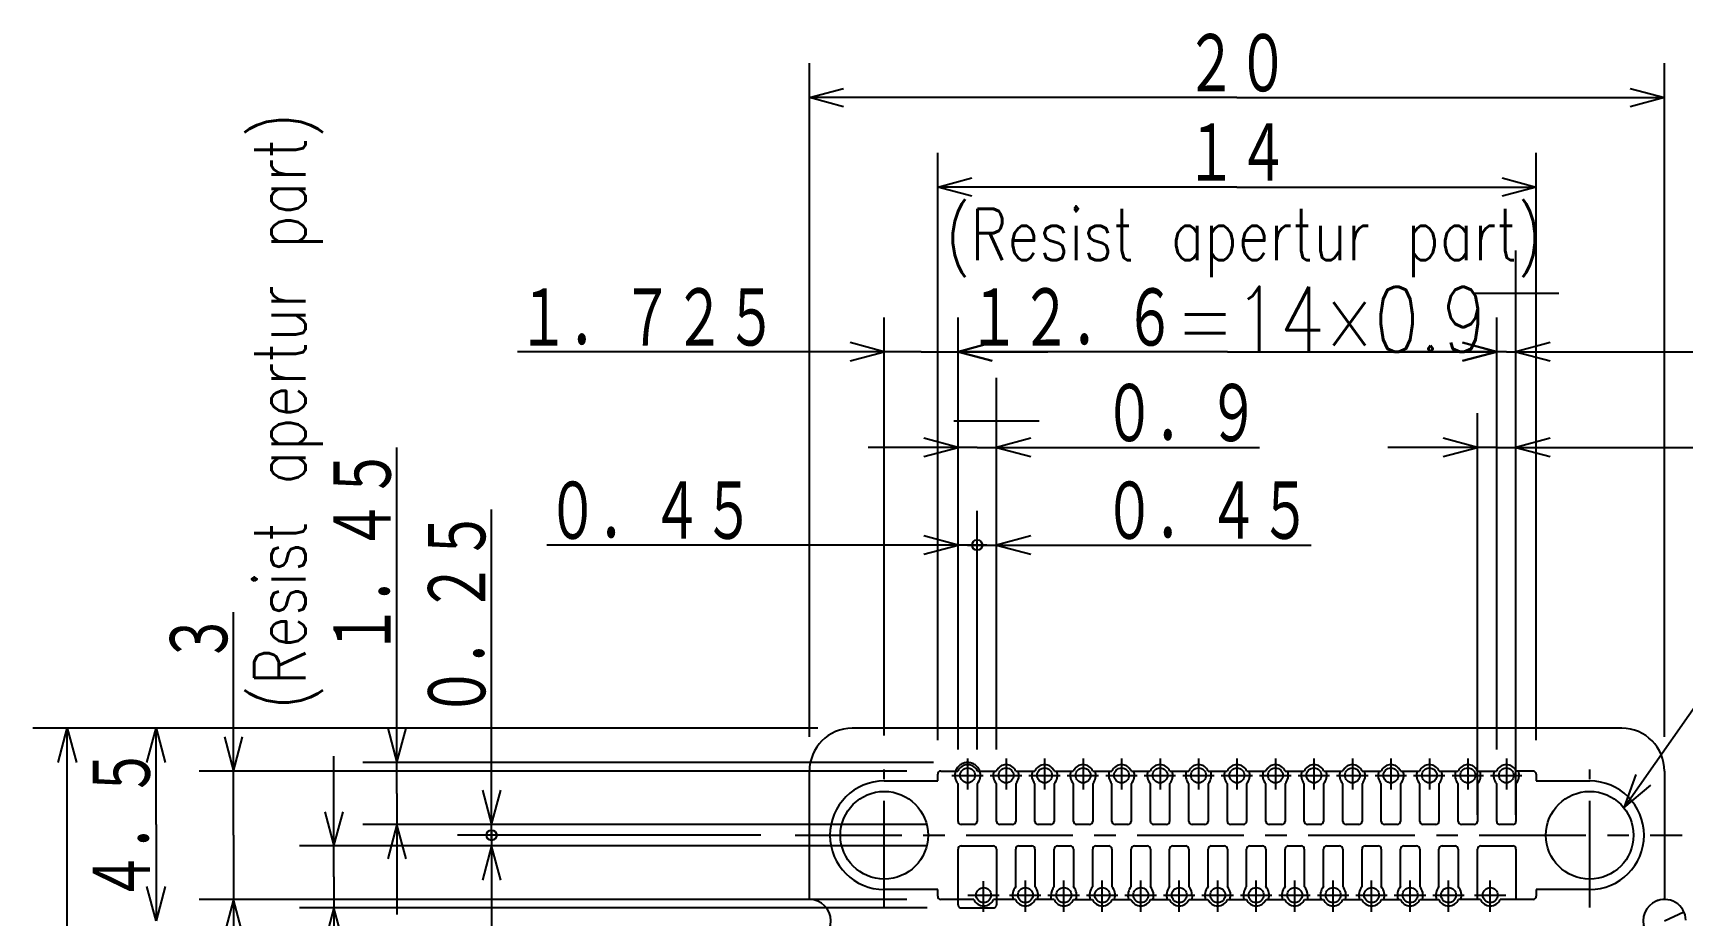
# Model space of a CAD drawing. Extents: x 6.7 to 65.9, y -16 to 38.7.
# Drawn here: x 7.37 to 45.97, y 18.04 to 38.68 of the extents above; entities that cross this region are included whole.
import ezdxf
from ezdxf.enums import TextEntityAlignment as Align

# ---------------------------------------------------------------- set-up
doc = ezdxf.new("R2010")
doc.units = 0
doc.header["$LTSCALE"] = 0.4
doc.header["$PDMODE"] = 2
doc.linetypes.add('CENTER', pattern=[10, 6.25, -1.25, 1.25, -1.25])
doc.linetypes.add('DASHED', pattern=[3.75, 2.5, -1.25])
for name, color, linetype in [('1', 7, 'CONTINUOUS'), ('200', 4, 'CENTER'), ('4', 1, 'CONTINUOUS'), ('5', 3, 'CONTINUOUS'), ('7', 2, 'CONTINUOUS')]:
    doc.layers.add(name, color=color, linetype=linetype)
doc.styles.add('CSTEXT', font='TXT', dxfattribs={"bigfont": 'BIGFONT'})

msp = doc.modelspace()

# ---------------------------------------------------------------- linework, layer by layer
at = {"layer": '1'}
for p, q in [((44.533133, 22.427254), (26.533133, 22.427254)), ((25.533133, 18.427254), (25.533133, 21.427254)), ((45.533133, 21.427254), (45.533133, 18.427254))]:
    msp.add_line(p, q, dxfattribs=at)
for centre, radius, start, end in [((26.533133, 21.427254), 1, 90, 180), ((44.533133, 21.427254), 1, 0, 90), ((25.533133, 17.927254), 0.5, 270, 450), ((45.533133, 17.927254), 0.5, 90, 270)]:
    msp.add_arc(centre, radius, start, end, dxfattribs=at)
at = {"layer": '200', "linetype": 'CONTINUOUS'}
for p, q in [((25.533133, 22.227254), (25.533133, 37.972959)), ((45.533133, 22.227254), (45.533133, 37.972959)), ((25.533133, 37.172959), (26.333133, 37.387319)), ((35.533133, 37.172959), (25.533133, 37.172959)), ((26.333133, 36.9586), (25.533133, 37.172959)), ((35.533133, 37.172959), (45.533133, 37.172959)), ((44.733133, 37.387319), (45.533133, 37.172959)), ((45.533133, 37.172959), (44.733133, 36.9586)), ((28.533133, 22.152254), (28.533133, 35.880595)), ((42.533133, 22.152254), (42.533133, 35.880595)), ((28.533133, 35.080595), (29.333133, 35.294954)), ((41.733133, 35.294954), (42.533133, 35.080595)), ((35.533133, 35.080595), (28.533133, 35.080595)), ((29.333133, 34.866236), (28.533133, 35.080595)), ((35.533133, 35.080595), (42.533133, 35.080595)), ((42.533133, 35.080595), (41.733133, 34.866236)), ((27.283133, 22.262868), (27.283133, 32.028743)), ((29.008133, 21.928824), (29.008133, 32.028743)), ((29.008133, 21.928824), (29.008133, 32.028743)), ((41.608133, 21.928824), (41.608133, 32.028743)), ((41.608133, 21.928824), (41.608133, 32.028743)), ((42.058133, 21.928824), (42.058133, 32.028743)), ((27.283133, 31.228743), (26.483133, 31.443102)), ((29.808133, 31.443102), (29.008133, 31.228743)), ((29.008133, 31.228743), (29.808133, 31.443102)), ((40.808133, 31.443102), (41.608133, 31.228743)), ((41.608133, 31.228743), (40.808133, 31.443102)), ((42.858133, 31.443102), (42.058133, 31.228743)), ((27.283133, 31.228743), (18.703133, 31.228743)), ((26.483133, 31.014383), (27.283133, 31.228743)), ((28.145633, 31.228743), (27.283133, 31.228743)), ((28.145633, 31.228743), (29.008133, 31.228743)), ((29.008133, 31.228743), (31.108133, 31.228743)), ((29.008133, 31.228743), (29.808133, 31.014383)), ((35.308133, 31.228743), (29.008133, 31.228743)), ((29.808133, 31.014383), (29.008133, 31.228743)), ((35.308133, 31.228743), (41.608133, 31.228743)), ((41.608133, 31.228743), (39.508133, 31.228743)), ((41.608133, 31.228743), (40.808133, 31.014383)), ((40.808133, 31.014383), (41.608133, 31.228743)), ((41.833133, 31.228743), (41.608133, 31.228743)), ((41.833133, 31.228743), (42.058133, 31.228743)), ((42.058133, 31.228743), (51.631553, 31.228743)), ((42.058133, 31.228743), (42.858133, 31.014383)), ((29.008133, 21.928824), (29.008133, 29.793717)), ((29.908133, 21.928824), (29.908133, 29.793717)), ((41.158133, 20.402254), (41.158133, 29.793717)), ((42.058133, 20.402254), (42.058133, 29.793717)), ((15.88477, 21.627254), (15.88477, 28.991254)), ((29.008133, 28.993717), (26.908133, 28.993717)), ((29.008133, 28.993717), (28.208133, 29.208077)), ((28.208133, 28.779358), (29.008133, 28.993717)), ((29.458133, 28.993717), (29.008133, 28.993717)), ((29.458133, 28.993717), (29.908133, 28.993717)), ((30.708133, 29.208077), (29.908133, 28.993717)), ((29.908133, 28.993717), (36.056133, 28.993717)), ((29.908133, 28.993717), (30.708133, 28.779358)), ((41.158133, 28.993717), (39.058133, 28.993717)), ((41.158133, 28.993717), (40.358133, 29.208077)), ((40.358133, 28.779358), (41.158133, 28.993717)), ((41.608133, 28.993717), (41.158133, 28.993717)), ((41.608133, 28.993717), (42.058133, 28.993717)), ((42.858133, 29.208077), (42.058133, 28.993717)), ((42.058133, 28.993717), (52.619775, 28.993717)), ((42.058133, 28.993717), (42.858133, 28.779358)), ((18.097781, 20.177254), (18.097781, 27.541254)), ((29.008133, 21.928824), (29.008133, 27.511138)), ((29.458133, 21.928824), (29.458133, 27.511138)), ((29.458133, 21.928824), (29.458133, 27.511138)), ((29.908133, 21.928824), (29.908133, 27.511138)), ((29.008133, 26.711138), (19.387578, 26.711138)), ((29.458133, 26.711138), (27.358133, 26.711138)), ((29.008133, 26.711138), (28.208133, 26.925498)), ((28.208133, 26.496779), (29.008133, 26.711138)), ((29.233133, 26.711138), (29.008133, 26.711138)), ((29.233133, 26.711138), (29.458133, 26.711138)), ((29.458133, 26.711138), (31.558133, 26.711138)), ((29.683133, 26.711138), (29.458133, 26.711138)), ((29.683133, 26.711138), (29.908133, 26.711138)), ((30.708133, 26.925498), (29.908133, 26.711138)), ((29.908133, 26.711138), (37.272133, 26.711138)), ((29.908133, 26.711138), (30.708133, 26.496779)), ((12.062295, 21.427254), (12.062295, 25.143254)), ((44.582122, 20.569316), (47.214325, 24.329758)), ((25.733133, 22.427254), (7.372759, 22.427254)), ((7.958399, 21.627254), (8.172759, 22.427254)), ((8.172759, 12.427254), (8.172759, 22.427254)), ((8.172759, 22.427254), (8.387118, 21.627254)), ((25.733133, 22.427254), (9.451648, 22.427254)), ((10.037289, 21.627254), (10.251648, 22.427254)), ((10.251648, 20.177254), (10.251648, 22.427254)), ((10.251648, 22.427254), (10.466008, 21.627254)), ((15.67041, 22.427254), (15.88477, 21.627254)), ((15.88477, 21.627254), (16.099129, 22.427254)), ((11.847935, 22.227254), (12.062295, 21.427254)), ((12.062295, 21.427254), (12.276654, 22.227254)), ((18.097781, 19.927254), (18.097781, 22.027254)), ((14.409428, 19.677254), (14.409428, 21.777254)), ((28.433133, 21.627254), (15.08477, 21.627254)), ((15.88477, 20.902254), (15.88477, 21.627254)), ((27.808133, 21.427254), (11.262295, 21.427254)), ((12.062295, 19.927254), (12.062295, 21.427254)), ((44.865267, 21.347634), (44.582122, 20.569316)), ((15.88477, 20.902254), (15.88477, 20.177254)), ((17.883422, 20.977254), (18.097781, 20.177254)), ((18.097781, 20.177254), (18.312141, 20.977254)), ((44.582122, 20.569316), (45.216492, 21.101786)), ((14.195069, 20.477254), (14.409428, 19.677254)), ((14.409428, 19.677254), (14.623788, 20.477254)), ((10.251648, 20.177254), (10.251648, 17.927254)), ((28.283133, 20.177254), (15.08477, 20.177254)), ((15.88477, 20.177254), (15.67041, 19.377254)), ((15.88477, 20.177254), (15.88477, 18.077254)), ((16.099129, 19.377254), (15.88477, 20.177254)), ((28.283133, 20.177254), (17.297781, 20.177254)), ((18.097781, 20.052254), (18.097781, 20.177254)), ((12.062295, 19.927254), (12.062295, 18.427254)), ((24.396078, 19.927254), (17.297781, 19.927254)), ((24.396078, 19.927254), (17.297781, 19.927254)), ((18.097781, 20.052254), (18.097781, 19.927254)), ((18.097781, 19.802254), (18.097781, 19.927254)), ((18.097781, 19.927254), (18.097781, 17.827254)), ((18.097781, 19.802254), (18.097781, 19.677254)), ((28.283133, 19.677254), (13.609428, 19.677254)), ((14.409428, 18.952254), (14.409428, 19.677254)), ((28.283133, 19.677254), (17.297781, 19.677254)), ((18.097781, 19.677254), (17.883422, 18.877254)), ((18.097781, 19.677254), (18.097781, 12.313254)), ((18.312141, 18.877254), (18.097781, 19.677254)), ((14.409428, 18.952254), (14.409428, 18.227254)), ((10.251648, 17.927254), (10.037289, 18.727254)), ((10.466008, 18.727254), (10.251648, 17.927254)), ((27.808133, 18.427254), (11.262295, 18.427254)), ((12.062295, 18.427254), (11.847935, 17.627254)), ((12.062295, 18.427254), (12.062295, 16.327254)), ((12.276654, 17.627254), (12.062295, 18.427254)), ((28.283133, 18.227254), (13.609428, 18.227254)), ((14.409428, 18.227254), (14.195069, 17.427254)), ((14.409428, 18.227254), (14.409428, 10.863254)), ((14.623788, 17.427254), (14.409428, 18.227254)), ((45.533133, 17.927254), (45.986581, 18.137932))]:
    msp.add_line(p, q, dxfattribs=at)
at = {"layer": '200'}
for p, q in [((29.233133, 21.71976), (29.233133, 20.996228)), ((30.133133, 21.71976), (30.133133, 20.996228)), ((31.033133, 21.71976), (31.033133, 20.996228)), ((31.933133, 21.71976), (31.933133, 20.996228)), ((32.833133, 21.71976), (32.833133, 20.996228)), ((33.733133, 21.71976), (33.733133, 20.996228)), ((34.633133, 21.71976), (34.633133, 20.996228)), ((35.533133, 21.71976), (35.533133, 20.996228)), ((36.433133, 21.71976), (36.433133, 20.996228)), ((37.333133, 21.71976), (37.333133, 20.996228)), ((38.233133, 21.71976), (38.233133, 20.996228)), ((39.133133, 21.71976), (39.133133, 20.996228)), ((40.033133, 21.71976), (40.033133, 20.996228)), ((40.933133, 21.71976), (40.933133, 20.996228)), ((41.833133, 21.71976), (41.833133, 20.996228)), ((27.283133, 18.235192), (27.283133, 21.462868)), ((28.862969, 21.327254), (29.597868, 21.327254)), ((29.762969, 21.327254), (30.497868, 21.327254)), ((30.662969, 21.327254), (31.397868, 21.327254)), ((31.562969, 21.327254), (32.297868, 21.327254)), ((32.462969, 21.327254), (33.197868, 21.327254)), ((33.362969, 21.327254), (34.097868, 21.327254)), ((34.262969, 21.327254), (34.997868, 21.327254)), ((35.162969, 21.327254), (35.897868, 21.327254)), ((36.062969, 21.327254), (36.797868, 21.327254)), ((36.962969, 21.327254), (37.697868, 21.327254)), ((37.862969, 21.327254), (38.597868, 21.327254)), ((38.762969, 21.327254), (39.497868, 21.327254)), ((39.662969, 21.327254), (40.397868, 21.327254)), ((40.562969, 21.327254), (41.297868, 21.327254)), ((41.462969, 21.327254), (42.197868, 21.327254)), ((43.783133, 18.235192), (43.783133, 21.462868)), ((25.196078, 19.927254), (45.943862, 19.927254)), ((29.237969, 18.527254), (29.972868, 18.527254)), ((29.608133, 18.134748), (29.608133, 18.85323)), ((30.212969, 18.527254), (30.947868, 18.527254)), ((30.583133, 18.134748), (30.583133, 18.865722)), ((31.112969, 18.527254), (31.847868, 18.527254)), ((31.483133, 18.134748), (31.483133, 18.865722)), ((32.012969, 18.527254), (32.747868, 18.527254)), ((32.383133, 18.134748), (32.383133, 18.865722)), ((32.912969, 18.527254), (33.647868, 18.527254)), ((33.283133, 18.134748), (33.283133, 18.865722)), ((33.812969, 18.527254), (34.547868, 18.527254)), ((34.183133, 18.134748), (34.183133, 18.865722)), ((34.712969, 18.527254), (35.447868, 18.527254)), ((35.083133, 18.134748), (35.083133, 18.865722)), ((35.612969, 18.527254), (36.347868, 18.527254)), ((35.983133, 18.134748), (35.983133, 18.865722)), ((36.512969, 18.527254), (37.247868, 18.527254)), ((36.883133, 18.134748), (36.883133, 18.865722)), ((37.412969, 18.527254), (38.147868, 18.527254)), ((37.783133, 18.134748), (37.783133, 18.865722)), ((38.312969, 18.527254), (39.047868, 18.527254)), ((38.683133, 18.134748), (38.683133, 18.865722)), ((39.212969, 18.527254), (39.947868, 18.527254)), ((39.583133, 18.134748), (39.583133, 18.865722)), ((40.112969, 18.527254), (40.847868, 18.527254)), ((40.483133, 18.134748), (40.483133, 18.865722)), ((41.087969, 18.527254), (41.822868, 18.527254)), ((41.458133, 18.134748), (41.458133, 18.865722))]:
    msp.add_line(p, q, dxfattribs=at)
at = {"layer": '200', "linetype": 'CONTINUOUS'}
for centre in [(29.458133, 26.711138), (29.458133, 26.711138), (18.097781, 19.927254), (18.097781, 19.927254)]:
    msp.add_circle(centre, 0.12, dxfattribs=at)
msp.add_arc((45.533133, 17.927254), 0.5, 361.673247, 476.593469, dxfattribs=at)
at = {"layer": '200'}
for p in [(42.058133, 32.59708), (29.908133, 29.617471)]:
    msp.add_point(p, dxfattribs=at)
at = {"layer": '4'}
for centre, radius in [((29.233133, 21.327254), 0.175), ((30.133133, 21.327254), 0.175), ((31.033133, 21.327254), 0.175), ((31.933133, 21.327254), 0.175), ((32.833133, 21.327254), 0.175), ((33.733133, 21.327254), 0.175), ((34.633133, 21.327254), 0.175), ((35.533133, 21.327254), 0.175), ((36.433133, 21.327254), 0.175), ((37.333133, 21.327254), 0.175), ((38.233133, 21.327254), 0.175), ((39.133133, 21.327254), 0.175), ((40.033133, 21.327254), 0.175), ((40.933133, 21.327254), 0.175), ((41.833133, 21.327254), 0.175), ((27.283133, 19.927254), 1.025), ((43.783133, 19.927254), 1.025), ((29.608133, 18.527254), 0.175), ((30.583133, 18.527254), 0.175), ((31.483133, 18.527254), 0.175), ((32.383133, 18.527254), 0.175), ((33.283133, 18.527254), 0.175), ((34.183133, 18.527254), 0.175), ((35.083133, 18.527254), 0.175), ((35.983133, 18.527254), 0.175), ((36.883133, 18.527254), 0.175), ((37.783133, 18.527254), 0.175), ((38.683133, 18.527254), 0.175), ((39.583133, 18.527254), 0.175), ((40.483133, 18.527254), 0.175), ((41.458133, 18.527254), 0.175)]:
    msp.add_circle(centre, radius, dxfattribs=at)
at = {"layer": '5'}
for p, q in [((29.008133, 20.252254), (29.008133, 21.128824)), ((29.458133, 21.128824), (29.458133, 20.252254)), ((29.908133, 20.252254), (29.908133, 21.128824)), ((30.358133, 21.128824), (30.358133, 20.252254)), ((30.808133, 20.252254), (30.808133, 21.128824)), ((31.258133, 21.128824), (31.258133, 20.252254)), ((31.708133, 20.252254), (31.708133, 21.128824)), ((32.158133, 21.128824), (32.158133, 20.252254)), ((32.608133, 20.252254), (32.608133, 21.128824)), ((33.058133, 21.128824), (33.058133, 20.252254)), ((33.508133, 20.252254), (33.508133, 21.128824)), ((33.958133, 21.128824), (33.958133, 20.252254)), ((34.408133, 20.252254), (34.408133, 21.128824)), ((34.858133, 21.128824), (34.858133, 20.252254)), ((35.308133, 20.252254), (35.308133, 21.128824)), ((35.758133, 21.128824), (35.758133, 20.252254)), ((36.208133, 20.252254), (36.208133, 21.128824)), ((36.658133, 21.128824), (36.658133, 20.252254)), ((37.108133, 20.252254), (37.108133, 21.128824)), ((37.558133, 21.128824), (37.558133, 20.252254)), ((38.008133, 20.252254), (38.008133, 21.128824)), ((38.458133, 21.128824), (38.458133, 20.252254)), ((38.908133, 20.252254), (38.908133, 21.128824)), ((39.358133, 21.128824), (39.358133, 20.252254)), ((39.808133, 20.252254), (39.808133, 21.128824)), ((40.258133, 21.128824), (40.258133, 20.252254)), ((40.708133, 20.252254), (40.708133, 21.128824)), ((41.158133, 21.128824), (41.158133, 20.252254)), ((41.608133, 20.252254), (41.608133, 21.128824)), ((42.058133, 21.128824), (42.058133, 20.252254)), ((29.383133, 20.177254), (29.083133, 20.177254)), ((30.283133, 20.177254), (29.983133, 20.177254)), ((31.183133, 20.177254), (30.883133, 20.177254)), ((32.083133, 20.177254), (31.783133, 20.177254)), ((32.983133, 20.177254), (32.683133, 20.177254)), ((33.883133, 20.177254), (33.583133, 20.177254)), ((34.783133, 20.177254), (34.483133, 20.177254)), ((35.683133, 20.177254), (35.383133, 20.177254)), ((36.583133, 20.177254), (36.283133, 20.177254)), ((37.483133, 20.177254), (37.183133, 20.177254)), ((38.383133, 20.177254), (38.083133, 20.177254)), ((39.283133, 20.177254), (38.983133, 20.177254)), ((40.183133, 20.177254), (39.883133, 20.177254)), ((41.083133, 20.177254), (40.783133, 20.177254)), ((41.983133, 20.177254), (41.683133, 20.177254)), ((29.008133, 18.427254), (29.008133, 19.602254)), ((29.083133, 19.677254), (29.833133, 19.677254)), ((29.908133, 19.602254), (29.908133, 18.427254)), ((30.358133, 18.725684), (30.358133, 19.602254)), ((30.433133, 19.677254), (30.733133, 19.677254)), ((30.808133, 19.602254), (30.808133, 18.725684)), ((31.258133, 18.725684), (31.258133, 19.602254)), ((31.333133, 19.677254), (31.633133, 19.677254)), ((31.708133, 19.602254), (31.708133, 18.725684)), ((32.158133, 18.725684), (32.158133, 19.602254)), ((32.233133, 19.677254), (32.533133, 19.677254)), ((32.608133, 19.602254), (32.608133, 18.725684)), ((33.058133, 18.725684), (33.058133, 19.602254)), ((33.133133, 19.677254), (33.433133, 19.677254)), ((33.508133, 19.602254), (33.508133, 18.725684)), ((33.958133, 18.725684), (33.958133, 19.602254)), ((34.033133, 19.677254), (34.333133, 19.677254)), ((34.408133, 19.602254), (34.408133, 18.725684)), ((34.858133, 18.725684), (34.858133, 19.602254)), ((34.933133, 19.677254), (35.233133, 19.677254)), ((35.308133, 19.602254), (35.308133, 18.725684)), ((35.758133, 18.725684), (35.758133, 19.602254)), ((35.833133, 19.677254), (36.133133, 19.677254)), ((36.208133, 19.602254), (36.208133, 18.725684)), ((36.658133, 18.725684), (36.658133, 19.602254)), ((36.733133, 19.677254), (37.033133, 19.677254)), ((37.108133, 19.602254), (37.108133, 18.725684)), ((37.558133, 18.725684), (37.558133, 19.602254)), ((37.633133, 19.677254), (37.933133, 19.677254)), ((38.008133, 19.602254), (38.008133, 18.725684)), ((38.458133, 18.725684), (38.458133, 19.602254)), ((38.533133, 19.677254), (38.833133, 19.677254)), ((38.908133, 19.602254), (38.908133, 18.725684)), ((39.358133, 18.725684), (39.358133, 19.602254)), ((39.433133, 19.677254), (39.733133, 19.677254)), ((39.808133, 19.602254), (39.808133, 18.725684)), ((40.258133, 18.725684), (40.258133, 19.602254)), ((40.333133, 19.677254), (40.633133, 19.677254)), ((40.708133, 19.602254), (40.708133, 18.725684)), ((41.158133, 18.427254), (41.158133, 19.602254)), ((41.233133, 19.677254), (41.983133, 19.677254)), ((42.058133, 19.602254), (42.058133, 18.427254)), ((31.187057, 18.427254), (31.183403, 18.514724)), ((34.482863, 18.514724), (34.479207, 18.427254)), ((37.182863, 18.514724), (37.179207, 18.427254))]:
    msp.add_line(p, q, dxfattribs=at)
at = {"layer": '5', "color": 4, "linetype": 'DASHED'}
for p, q in [((29.008133, 18.302254), (29.008133, 18.427254)), ((29.083133, 18.227254), (29.833133, 18.227254)), ((29.908133, 18.427254), (29.908133, 18.302254))]:
    msp.add_line(p, q, dxfattribs=at)
for centre, radius, start, end in [((29.233133, 21.327254), 0.3, 19.471221, 160.528779), ((29.083133, 18.302254), 0.075, 180, 270), ((29.833133, 18.302254), 0.075, 270, 360)]:
    msp.add_arc(centre, radius, start, end, dxfattribs=at)
at = {"layer": '5'}
for centre, radius, start, end in [((29.233133, 21.327254), 0.3, 160.528779, 221.409429), ((29.233133, 21.327254), 0.3, 318.590571, 379.471221), ((30.133133, 21.327254), 0.3, 160.528779, 221.409429), ((30.133133, 21.327254), 0.3, 318.590571, 379.471221), ((31.033133, 21.327254), 0.3, 160.528779, 221.409429), ((31.033133, 21.327254), 0.3, 318.590571, 379.471221), ((31.933133, 21.327254), 0.3, 160.528779, 221.409429), ((31.933133, 21.327254), 0.3, 318.590571, 379.471221), ((32.833133, 21.327254), 0.3, 160.528779, 221.409429), ((32.833133, 21.327254), 0.3, 318.590571, 379.471221), ((33.733133, 21.327254), 0.3, 160.528779, 221.409429), ((33.733133, 21.327254), 0.3, 318.590571, 379.471221), ((34.633133, 21.327254), 0.3, 160.528779, 221.409429), ((34.633133, 21.327254), 0.3, 318.590571, 379.471221), ((35.533133, 21.327254), 0.3, 160.528779, 221.409429), ((35.533133, 21.327254), 0.3, 318.590571, 379.471221), ((36.433133, 21.327254), 0.3, 160.528779, 221.409429), ((36.433133, 21.327254), 0.3, 318.590571, 379.471221), ((37.333133, 21.327254), 0.3, 160.528779, 221.409429), ((37.333133, 21.327254), 0.3, 318.590571, 379.471221), ((38.233133, 21.327254), 0.3, 160.528779, 221.409429), ((38.233133, 21.327254), 0.3, 318.590571, 379.471221), ((39.133133, 21.327254), 0.3, 160.528779, 221.409429), ((39.133133, 21.327254), 0.3, 318.590571, 379.471221), ((40.033133, 21.327254), 0.3, 160.528779, 221.409429), ((40.033133, 21.327254), 0.3, 318.590571, 379.471221), ((40.933133, 21.327254), 0.3, 160.528779, 221.409429), ((40.933133, 21.327254), 0.3, 318.590571, 379.471221), ((41.833133, 21.327254), 0.3, 160.528779, 221.409429), ((41.833133, 21.327254), 0.3, 318.590571, 379.471221), ((29.083133, 20.252254), 0.075, 180, 270), ((29.383133, 20.252254), 0.075, 270, 360), ((29.983133, 20.252254), 0.075, 180, 270), ((30.283133, 20.252254), 0.075, 270, 360), ((30.883133, 20.252254), 0.075, 180, 270), ((31.183133, 20.252254), 0.075, 270, 360), ((31.783133, 20.252254), 0.075, 180, 270), ((32.083133, 20.252254), 0.075, 270, 360), ((32.683133, 20.252254), 0.075, 180, 270), ((32.983133, 20.252254), 0.075, 270, 360), ((33.583133, 20.252254), 0.075, 180, 270), ((33.883133, 20.252254), 0.075, 270, 360), ((34.483133, 20.252254), 0.075, 180, 270), ((34.783133, 20.252254), 0.075, 270, 360), ((35.383133, 20.252254), 0.075, 180, 270), ((35.683133, 20.252254), 0.075, 270, 360), ((36.283133, 20.252254), 0.075, 180, 270), ((36.583133, 20.252254), 0.075, 270, 360), ((37.183133, 20.252254), 0.075, 180, 270), ((37.483133, 20.252254), 0.075, 270, 360), ((38.083133, 20.252254), 0.075, 180, 270), ((38.383133, 20.252254), 0.075, 270, 360), ((38.983133, 20.252254), 0.075, 180, 270), ((39.283133, 20.252254), 0.075, 270, 360), ((39.883133, 20.252254), 0.075, 180, 270), ((40.183133, 20.252254), 0.075, 270, 360), ((40.783133, 20.252254), 0.075, 180, 270), ((41.083133, 20.252254), 0.075, 270, 360), ((41.683133, 20.252254), 0.075, 180, 270), ((41.983133, 20.252254), 0.075, 270, 360), ((29.083133, 19.602254), 0.075, 90, 180), ((29.833133, 19.602254), 0.075, 0, 90), ((30.433133, 19.602254), 0.075, 90, 180), ((30.733133, 19.602254), 0.075, 0, 90), ((31.333133, 19.602254), 0.075, 90, 180), ((31.633133, 19.602254), 0.075, 0, 90), ((32.233133, 19.602254), 0.075, 90, 180), ((32.533133, 19.602254), 0.075, 0, 90), ((33.133133, 19.602254), 0.075, 90, 180), ((33.433133, 19.602254), 0.075, 0, 90), ((34.033133, 19.602254), 0.075, 90, 180), ((34.333133, 19.602254), 0.075, 0, 90), ((34.933133, 19.602254), 0.075, 90, 180), ((35.233133, 19.602254), 0.075, 0, 90), ((35.833133, 19.602254), 0.075, 90, 180), ((36.133133, 19.602254), 0.075, 0, 90), ((36.733133, 19.602254), 0.075, 90, 180), ((37.033133, 19.602254), 0.075, 0, 90), ((37.633133, 19.602254), 0.075, 90, 180), ((37.933133, 19.602254), 0.075, 0, 90), ((38.533133, 19.602254), 0.075, 90, 180), ((38.833133, 19.602254), 0.075, 0, 90), ((39.433133, 19.602254), 0.075, 90, 180), ((39.733133, 19.602254), 0.075, 0, 90), ((40.333133, 19.602254), 0.075, 90, 180), ((40.633133, 19.602254), 0.075, 0, 90), ((41.233133, 19.602254), 0.075, 90, 180), ((41.983133, 19.602254), 0.075, 0, 90), ((30.583133, 18.527254), 0.3, 138.590571, 199.471221), ((30.583133, 18.527254), 0.3, 340.528779, 401.409429), ((31.483133, 18.527254), 0.3, 138.590571, 182.81558), ((31.483133, 18.527254), 0.3, 340.528779, 401.409429), ((32.383133, 18.527254), 0.3, 138.590571, 199.471221), ((32.383133, 18.527254), 0.3, 342.604504, 401.409429), ((33.283133, 18.527254), 0.3, 138.590571, 197.393406), ((33.283133, 18.527254), 0.3, 340.528779, 401.409429), ((34.183133, 18.527254), 0.3, 138.590571, 199.471221), ((34.183133, 18.527254), 0.3, 357.606184, 401.409429), ((35.083133, 18.527254), 0.3, 138.590571, 199.471221), ((35.083133, 18.527254), 0.3, 339.384272, 401.409429), ((35.983133, 18.527254), 0.3, 138.590571, 197.395496), ((35.983133, 18.527254), 0.3, 340.528779, 401.409429), ((36.883133, 18.527254), 0.3, 138.590571, 199.471221), ((36.883133, 18.527254), 0.3, 357.606184, 401.409429), ((37.783133, 18.527254), 0.3, 138.590571, 199.471221), ((37.783133, 18.527254), 0.3, 342.604504, 401.409429), ((38.683133, 18.527254), 0.3, 138.590571, 199.471221), ((38.683133, 18.527254), 0.3, 340.528779, 401.409429), ((39.583133, 18.527254), 0.3, 138.590571, 199.471221), ((39.583133, 18.527254), 0.3, 342.604504, 401.409429), ((40.483133, 18.527254), 0.3, 138.590571, 199.471221), ((40.483133, 18.527254), 0.3, 339.382484, 401.409429)]:
    msp.add_arc(centre, radius, start, end, dxfattribs=at)
at = {"layer": '7'}
for p, q in [((28.533133, 21.197254), (28.533133, 21.352254)), ((28.608133, 21.427254), (29.004005, 21.427254)), ((29.462262, 21.427254), (29.904005, 21.427254)), ((30.362262, 21.427254), (30.804005, 21.427254)), ((31.262262, 21.427254), (31.704005, 21.427254)), ((32.162262, 21.427254), (32.604005, 21.427254)), ((33.062262, 21.427254), (33.504005, 21.427254)), ((33.962262, 21.427254), (34.404005, 21.427254)), ((34.862262, 21.427254), (35.304005, 21.427254)), ((35.762262, 21.427254), (36.204005, 21.427254)), ((36.662262, 21.427254), (37.104005, 21.427254)), ((37.562262, 21.427254), (38.004005, 21.427254)), ((38.462262, 21.427254), (38.904005, 21.427254)), ((39.362262, 21.427254), (39.804005, 21.427254)), ((40.262262, 21.427254), (40.704005, 21.427254)), ((41.162262, 21.427254), (41.604005, 21.427254)), ((42.458133, 21.427254), (42.062262, 21.427254)), ((42.533133, 21.352254), (42.533133, 21.197254)), ((27.283133, 21.197254), (28.533133, 21.197254)), ((42.533133, 21.197254), (43.783133, 21.197254)), ((28.533133, 18.657254), (27.283133, 18.657254)), ((28.533133, 18.502254), (28.533133, 18.657254)), ((43.783133, 18.657254), (42.533133, 18.657254)), ((42.533133, 18.657254), (42.533133, 18.502254)), ((29.379005, 18.427254), (28.608133, 18.427254)), ((30.354005, 18.427254), (29.837262, 18.427254)), ((31.254005, 18.427254), (30.812262, 18.427254)), ((31.712262, 18.427254), (32.154005, 18.427254)), ((32.612262, 18.427254), (33.054005, 18.427254)), ((33.512262, 18.427254), (33.954005, 18.427254)), ((34.412262, 18.427254), (34.854005, 18.427254)), ((35.312262, 18.427254), (35.754005, 18.427254)), ((36.212262, 18.427254), (36.654005, 18.427254)), ((37.112262, 18.427254), (37.554005, 18.427254)), ((38.012262, 18.427254), (38.454005, 18.427254)), ((38.912262, 18.427254), (39.354005, 18.427254)), ((39.812262, 18.427254), (40.254005, 18.427254)), ((41.229005, 18.427254), (40.712262, 18.427254)), ((42.458133, 18.427254), (41.687262, 18.427254))]:
    msp.add_line(p, q, dxfattribs=at)
for centre, radius, start, end in [((28.608133, 21.352254), 0.075, 90, 180), ((29.233133, 21.327254), 0.25, 23.578178, 156.421822), ((30.133133, 21.327254), 0.25, 23.578178, 156.421822), ((31.033133, 21.327254), 0.25, 23.578178, 156.421822), ((31.933133, 21.327254), 0.25, 23.578178, 156.421822), ((32.833133, 21.327254), 0.25, 23.578178, 156.421822), ((33.733133, 21.327254), 0.25, 23.578178, 156.421822), ((34.633133, 21.327254), 0.25, 23.578178, 156.421822), ((35.533133, 21.327254), 0.25, 23.578178, 156.421822), ((36.433133, 21.327254), 0.25, 23.578178, 156.421822), ((37.333133, 21.327254), 0.25, 23.578178, 156.421822), ((38.233133, 21.327254), 0.25, 23.578178, 156.421822), ((39.133133, 21.327254), 0.25, 23.578178, 156.421822), ((40.033133, 21.327254), 0.25, 23.578178, 156.421822), ((40.933133, 21.327254), 0.25, 23.578178, 156.421822), ((41.833133, 21.327254), 0.25, 23.578178, 156.421822), ((42.458133, 21.352254), 0.075, 0, 90), ((27.283133, 19.927254), 1.27, 90, 270), ((43.783133, 19.927254), 1.27, 270, 450), ((28.608133, 18.502254), 0.075, 180, 270), ((29.608133, 18.527254), 0.25, 203.578178, 336.421822), ((30.583133, 18.527254), 0.25, 203.578178, 336.421822), ((31.483133, 18.527254), 0.25, 203.578178, 336.421822), ((32.383133, 18.527254), 0.25, 203.578178, 336.421822), ((33.283133, 18.527254), 0.25, 203.578178, 336.421822), ((34.183133, 18.527254), 0.25, 203.578178, 336.421822), ((35.083133, 18.527254), 0.25, 203.578178, 336.421822), ((35.983133, 18.527254), 0.25, 203.578178, 336.421822), ((36.883133, 18.527254), 0.25, 203.578178, 336.421822), ((37.783133, 18.527254), 0.25, 203.578178, 336.421822), ((38.683133, 18.527254), 0.25, 203.578178, 336.421822), ((39.583133, 18.527254), 0.25, 203.578178, 336.421822), ((40.483133, 18.527254), 0.25, 203.578178, 336.421822), ((41.458133, 18.527254), 0.25, 203.578178, 336.421822), ((42.458133, 18.502254), 0.075, 270, 360)]:
    msp.add_arc(centre, radius, start, end, dxfattribs=at)

# ---------------------------------------------------------------- texts
at = {"layer": '200', "linetype": 'CONTINUOUS', "style": 'CSTEXT'}
for s, height, width, p, p2 in [('２０', 1.52, 0.8, (34.317133, 37.172959), (36.749133, 37.172959)), ('１４', 1.52, 0.8, (34.317133, 35.080595), (36.749133, 35.080595)), ('(Resist apertur part)', 1.2, 0.666667, (28.724245, 33.372427), (42.668245, 33.372427)), ('１．７２５', 1.52, 0.8, (18.703133, 31.228743), (24.783133, 31.228743)), ('１２．６', 1.52, 0.8, (29.240293, 31.228743), (34.104293, 31.228743)), ('=14×0.9', 1.52, 0.8, (34.104293, 31.228743), (41.375973, 31.228743)), ('０．９', 1.52, 0.8, (32.408133, 28.993717), (36.056133, 28.993717)), ('０．４５', 1.52, 0.8, (19.387578, 26.711138), (24.251578, 26.711138)), ('０．４５', 1.52, 0.8, (32.408133, 26.711138), (37.272133, 26.711138))]:
    msp.add_text(s, height=height, dxfattribs=dict(at, width=width)).set_placement(p, p2, align=Align.FIT)
for s, height, width, p, p2 in [('(Resist apertur part)', 1.2, 0.666667, (13.748583, 22.867958), (13.748583, 36.811958)), ('１．４５', 1.52, 0.8, (15.88477, 24.127254), (15.88477, 28.991254)), ('０．２５', 1.52, 0.8, (18.097781, 22.677254), (18.097781, 27.541254)), ('３', 1.52, 0.8, (12.062295, 23.927254), (12.062295, 25.143254)), ('４．５', 1.52, 0.8, (10.251648, 18.353254), (10.251648, 22.001254))]:
    msp.add_text(s, height=height, rotation=90, dxfattribs=dict(at, width=width)).set_placement(p, p2, align=Align.FIT)

doc.saveas('drawing.dxf')
